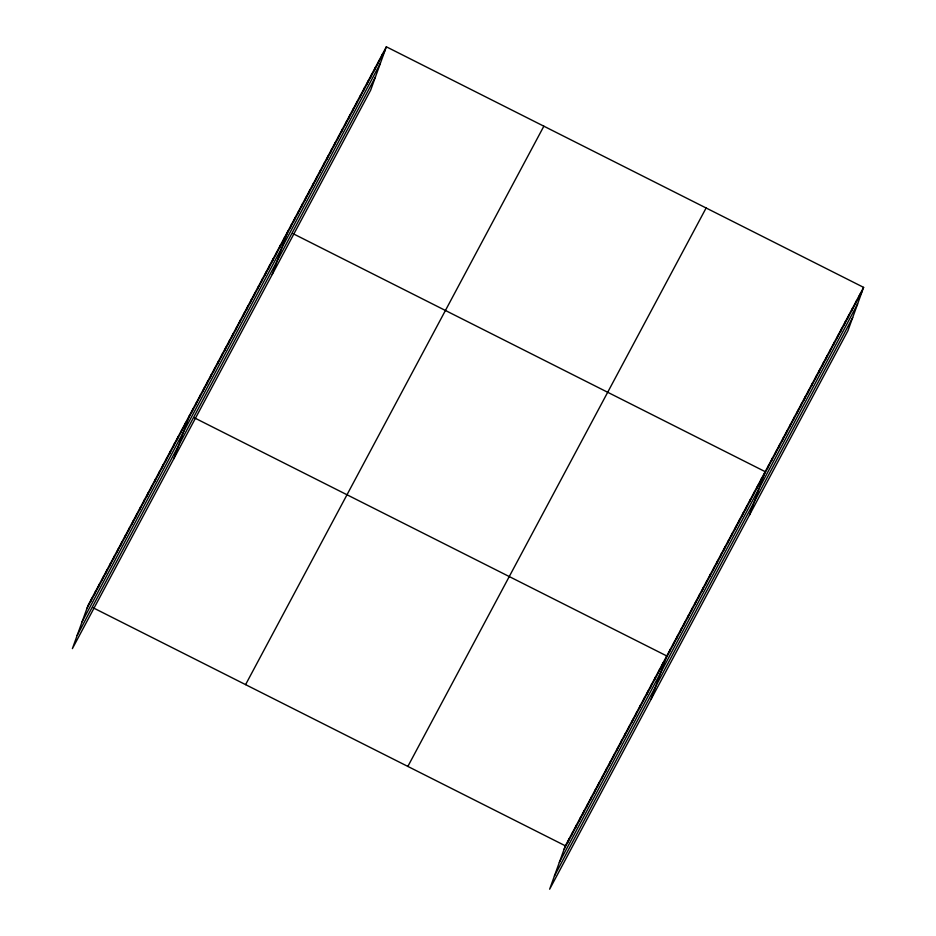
<?xml version="1.0" encoding="UTF-8"?>
<svg xmlns="http://www.w3.org/2000/svg" width="936" height="936" viewBox="0 0 936 936"><rect width="100%" height="100%" fill="white"/><g stroke="black" fill="none" stroke-linecap="round" stroke-linejoin="round"><path stroke-width="1.4" d="M90.64 601.579L91.857 598.209M94.396 594.547L95.612 591.178M98.151 587.504L99.368 584.134M101.907 580.472L103.124 577.102M105.663 573.44L106.879 570.071M109.418 566.409L110.635 563.039M113.174 559.377L114.391 556.007M116.93 552.345L118.147 548.976M120.686 545.314L121.902 541.944M124.441 538.282L125.658 534.912M128.197 531.25L129.414 527.881M131.953 524.218L133.169 520.849M135.708 517.187L136.925 513.817M139.464 510.155L140.681 506.785M143.22 503.123L144.436 499.754M146.975 496.092L148.192 492.722M150.731 489.06L151.948 485.69M154.487 482.028L155.704 478.659M158.242 474.997L159.459 471.627M161.998 467.965L163.215 464.595M165.754 460.933L166.971 457.564M169.51 453.901L170.726 450.532M173.265 446.87L174.482 443.5M177.021 439.838L178.238 436.469M180.777 432.806L181.994 429.437M184.532 425.775L185.749 422.405M173.804 458.757L189.505 415.373M191.939 411.91L193.155 408.541M195.577 405.089L196.794 401.719M199.228 398.256L200.444 394.887M202.866 391.435L204.095 388.066M206.517 384.614L207.733 381.245M210.155 377.781L211.384 374.412M213.806 370.96L215.023 367.591M217.456 364.139L218.673 360.769M221.095 357.306L222.312 353.937M224.745 350.485L225.962 347.116M228.384 343.664L229.612 340.295M232.034 336.831L233.251 333.462M235.673 330.01L236.902 326.641M239.323 323.177L240.54 319.808M242.974 316.356L244.191 312.987M246.613 309.535L247.829 306.166M250.263 302.702L251.48 299.333M253.902 295.881L255.13 292.512M257.552 289.06L258.769 285.691M261.191 282.227L262.419 278.858M264.841 275.406L266.058 272.037M268.492 268.585L269.708 265.216M272.13 261.752L273.347 258.383M275.781 254.931L276.998 251.562M279.419 248.11L280.648 244.729M283.07 241.277L284.287 237.908M272.224 274.47L287.937 231.087M290.359 227.624L291.576 224.254M294.009 220.802L295.226 217.433M297.648 213.981L298.865 210.612M301.298 207.149L302.515 203.779M304.937 200.327L306.166 196.958M308.587 193.506L309.804 190.137M312.238 186.673L313.455 183.304M315.877 179.852L317.093 176.483M319.527 173.031L320.744 169.662M323.166 166.198L324.394 162.829M326.816 159.377L328.033 156.008M330.455 152.545L331.683 149.175M334.105 145.724L335.322 142.354M337.756 138.902L338.972 135.533M341.394 132.07L342.611 128.7M345.045 125.248L346.261 121.879M348.683 118.427L349.912 115.058M352.334 111.595L353.551 108.225M355.972 104.773L357.201 101.404M359.623 97.952L360.84 94.583M363.273 91.12L364.49 87.75M366.912 84.298L368.129 80.929M370.562 77.466L371.779 74.096M374.201 70.645L375.43 67.275M377.851 63.823L379.068 60.454M381.49 56.991L382.719 53.621M386.357 46.8L370.656 90.184L72.388 648.625L88.101 605.241L386.357 46.8L863.612 287.375L847.899 330.759L549.643 889.2L565.344 845.816L863.612 287.375M567.883 842.154L569.1 838.785M571.639 835.123L572.855 831.753M575.394 828.091L576.611 824.721M579.15 821.059L580.367 817.69M582.906 814.027L584.122 810.658M586.661 806.996L587.878 803.626M590.417 799.964L591.634 796.594M594.173 792.932L595.39 789.563M597.928 785.901L599.145 782.531M601.684 778.869L602.901 775.499M605.44 771.837L606.657 768.468M609.196 764.806L610.412 761.436M612.951 757.774L614.168 754.404M616.707 750.73L617.924 747.361M620.463 743.699L621.679 740.329M624.218 736.667L625.435 733.297M627.974 729.635L629.191 726.266M631.73 722.604L632.947 719.234M635.485 715.572L636.702 712.202M639.241 708.54L640.458 705.171M642.997 701.509L644.214 698.139M646.753 694.477L647.969 691.107M650.508 687.445L651.725 684.076M654.264 680.413L655.481 677.044M658.02 673.382L659.236 670.012M661.775 666.35L662.992 662.98M651.047 699.332L666.748 655.949L194.512 417.889M669.182 652.497L670.398 649.128M672.82 645.664L674.049 642.295M676.471 638.843L677.687 635.474M680.109 632.022L681.338 628.653M683.76 625.189L684.976 621.82M687.41 618.368L688.627 614.999M691.049 611.536L692.266 608.166M694.699 604.715L695.916 601.345M698.338 597.893L699.566 594.524M701.988 591.061L703.205 587.691M705.639 584.24L706.855 580.87M709.277 577.418L710.494 574.049M712.928 570.586L714.145 567.216M716.567 563.764L717.795 560.395M720.217 556.943L721.434 553.574M723.856 550.111L725.084 546.741M727.506 543.289L728.723 539.92M731.156 536.457L732.373 533.087M734.795 529.636L736.012 526.266M738.445 522.814L739.662 519.445M742.084 515.982L743.313 512.612M745.735 509.161L746.951 505.791M749.373 502.339L750.602 498.97M753.024 495.507L754.24 492.137M756.674 488.686L757.891 485.316M760.313 481.865L761.53 478.495M749.479 515.046L765.18 471.662L292.933 233.602M767.602 468.211L768.83 464.841M771.252 461.389L772.469 458.008M774.891 454.557L776.12 451.187M778.541 447.736L779.758 444.366M782.192 440.903L783.409 437.533M785.83 434.082L787.047 430.712M789.481 427.261L790.698 423.891M793.12 420.428L794.348 417.058M796.77 413.607L797.987 410.237M800.409 406.786L801.637 403.416M804.059 399.953L805.276 396.583M807.709 393.132L808.926 389.762M811.348 386.311L812.565 382.941M814.999 379.478L816.215 376.108M818.637 372.657L819.866 369.287M822.288 365.824L823.505 362.454M825.938 359.003L827.155 355.633M829.577 352.182L830.794 348.812M833.227 345.349L834.444 341.979M836.866 338.528L838.083 335.158M840.516 331.707L841.733 328.337M844.155 324.874L845.383 321.504M847.805 318.053L849.022 314.683M851.456 311.232L852.673 307.862M855.094 304.399L856.311 301.029M858.745 297.578L859.962 294.208M86.872 608.611L385.141 50.17M82.099 621.808L380.355 63.379M77.173 635.415L375.441 76.974M245.595 684.625L543.851 126.196M407.85 766.42L706.118 207.991M564.127 849.186L862.384 290.745M559.342 862.395L857.61 303.954M554.416 875.991L852.684 317.561M93.097 607.756L565.344 845.816"/></g></svg>
